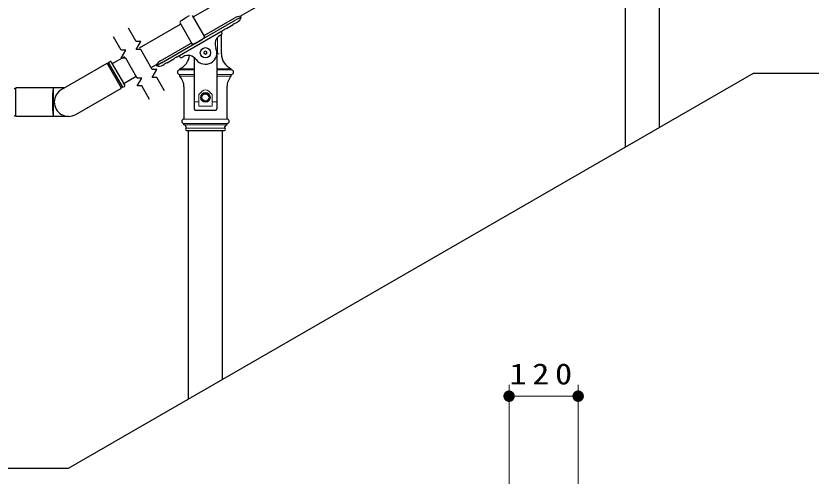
# Model space of a CAD drawing. Units: millimetres on the paper, scale 1:20. Extents: x -365 to 0, y 0 to 257.
# Drawn here: x -128.2 to -58.8, y 146.6 to 186.8 of the extents above; entities that cross this region are included whole.
import ezdxf

# ---------------------------------------------------------------- set-up
doc = ezdxf.new("R2010")
doc.units = ezdxf.units.MM
doc.layers.add('1_20', color=3, linetype='Continuous', lineweight=25)
doc.styles.add('ＭＳ ゴシック', font='')
doc.styles.get('ＭＳ ゴシック').set_extended_font_data('MS Gothic')

# ---------------------------------------------------------------- blocks, each defined once
blk = doc.blocks.new('filled_dot')
at = {"color": 0, "linetype": 'Continuous', "lineweight": -2, "const_width": 1.25}
blk.add_lwpolyline([(-0.625, 0, 1), (0.625, 0, 1)], format="xyb", close=True, dxfattribs=at)

msp = doc.modelspace()

# ---------------------------------------------------------------- linework, layer by layer
at = {"layer": '1_20'}
for p, q in [((-74.987, 198.789), (-74.987, 175.321)), ((-71.987, 177.053), (-71.987, 198.789)), ((-112.711, 186.683), (-95.898, 196.39)), ((-108.608, 186.742), (-94.898, 194.658)), ((-113.053, 186.777), (-113.383, 186.598)), ((-112.792, 186.824), (-111.703, 184.938)), ((-117.374, 183.99), (-113.793, 186.058)), ((-113.874, 186.199), (-112.786, 184.313)), ((-113.703, 186.402), (-113.383, 186.598)), ((-112.21, 184.566), (-108.963, 186.441)), ((-111.734, 185.057), (-109.056, 186.603)), ((-108.912, 186.191), (-108.842, 186.232)), ((-108.515, 186.666), (-108.561, 186.745)), ((-114.109, 183.191), (-110.07, 185.523)), ((-110.218, 185.365), (-110.199, 185.232)), ((-109.779, 185.691), (-109.204, 186.023)), ((-112.536, 184.381), (-111.887, 184.756)), ((-111.743, 185.022), (-111.7, 184.948)), ((-111.717, 184.93), (-111.703, 184.938)), ((-110.248, 185.131), (-110.35, 185.073)), ((-110.231, 183.468), (-110.231, 185.143)), ((-115.56, 182.848), (-112.873, 184.399)), ((-115.458, 182.691), (-112.21, 184.566)), ((-112.839, 184.39), (-112.796, 184.316)), ((-112.786, 184.313), (-112.772, 184.321)), ((-111.627, 183.7), (-111.752, 183.628)), ((-111.752, 183.484), (-111.752, 183.628)), ((-111.627, 183.411), (-111.752, 183.484)), ((-111.502, 183.628), (-111.627, 183.7)), ((-111.502, 183.484), (-111.627, 183.411)), ((-111.502, 183.484), (-111.502, 183.628)), ((-110.627, 183.385), (-110.627, 178.656)), ((-124.202, 180.337), (-120.218, 182.637)), ((-118.968, 180.472), (-120.218, 182.637)), ((-120.089, 182.712), (-119.959, 182.787)), ((-118.839, 180.547), (-120.089, 182.712)), ((-118.672, 180.758), (-119.822, 182.75)), ((-119.805, 182.587), (-118.673, 183.24)), ((-114.975, 182.691), (-114.4, 183.023)), ((-113.898, 183.24), (-113.793, 183.157)), ((-113.681, 183.149), (-113.579, 183.208)), ((-112.627, 183.158), (-112.627, 178.656)), ((-116.374, 182.258), (-115.896, 182.534)), ((-115.876, 182.416), (-115.922, 182.495)), ((-115.337, 182.482), (-115.266, 182.523)), ((-113.877, 182.068), (-113.877, 182.168)), ((-109.377, 182.068), (-109.377, 182.168)), ((-123.577, 147.267), (-63.786, 181.787)), ((-118.805, 180.855), (-117.673, 181.508)), ((-113.877, 181.518), (-113.877, 181.668)), ((-109.377, 181.518), (-109.377, 181.668)), ((-63.786, 181.787), (-24.291, 181.787)), ((-128.177, 178.004), (-128.177, 180.504)), ((-123.912, 180.504), (-128.177, 180.504)), ((-124.927, 180.504), (-124.927, 178.004)), ((-118.839, 180.547), (-118.709, 180.622)), ((-113.502, 180.596), (-113.502, 177.768)), ((-109.752, 180.596), (-109.752, 177.768)), ((-122.952, 178.172), (-118.968, 180.472)), ((-111.814, 179.981), (-112.002, 179.656)), ((-111.439, 179.981), (-111.814, 179.981)), ((-111.252, 179.656), (-111.439, 179.981)), ((-112.002, 179.656), (-111.814, 179.331)), ((-111.814, 179.331), (-111.439, 179.331)), ((-111.439, 179.331), (-111.252, 179.656)), ((-112.527, 178.556), (-110.727, 178.556)), ((-123.577, 178.004), (-128.177, 178.004)), ((-113.502, 177.268), (-113.502, 177.368)), ((-109.752, 177.268), (-109.752, 177.368)), ((-113.277, 176.768), (-109.977, 176.768)), ((-113.127, 176.768), (-113.127, 153.3)), ((-110.127, 155.032), (-110.127, 176.768)), ((-355.874, 147.267), (-123.577, 147.267))]:
    msp.add_line(p, q, dxfattribs=at)
at = {"layer": '1_20', "color": 7, "lineweight": 13}
for p, q in [((-110.568, 184.894), (-110.568, 183.468)), ((-110.42, 183.468), (-110.568, 183.468)), ((-113.877, 182.168), (-112.627, 182.168)), ((-112.627, 182.068), (-113.877, 182.068)), ((-110.627, 182.168), (-109.377, 182.168)), ((-109.377, 182.068), (-110.627, 182.068)), ((-112.627, 181.668), (-113.877, 181.668)), ((-112.627, 181.518), (-113.877, 181.518)), ((-109.377, 181.668), (-110.627, 181.668)), ((-109.377, 181.518), (-110.627, 181.518)), ((-112.202, 179.901), (-111.907, 180.191)), ((-112.202, 179.901), (-112.202, 178.898)), ((-111.052, 179.901), (-111.346, 180.191)), ((-111.052, 179.901), (-111.052, 178.898)), ((-112.627, 179.285), (-112.202, 179.285)), ((-111.052, 179.285), (-110.627, 179.285)), ((-112.202, 178.898), (-111.052, 178.898)), ((-109.752, 177.768), (-113.502, 177.768)), ((-109.752, 177.368), (-113.502, 177.368)), ((-113.502, 177.268), (-109.752, 177.268)), ((-113.277, 176.968), (-109.977, 176.968)), ((-85.119, 124.054), (-85.119, 154.567)), ((-79.09, 136.335), (-79.09, 154.567)), ((-85.119, 153.567), (-79.09, 153.567))]:
    msp.add_line(p, q, dxfattribs=at)
at = {"layer": '1_20'}
for points in [[(-115.208, 180.239), (-115.884, 181.409), (-116.284, 181.409), (-115.884, 182.102), (-116.284, 182.102), (-117.284, 183.834), (-117.684, 183.834), (-117.284, 184.527), (-117.684, 184.527), (-118.36, 185.697)], [(-116.507, 179.489), (-117.183, 180.659), (-117.583, 180.659), (-117.183, 181.352), (-117.583, 181.352), (-118.583, 183.084), (-118.983, 183.084), (-118.583, 183.777), (-118.983, 183.777), (-119.659, 184.947)]]:
    msp.add_lwpolyline(points, dxfattribs=at)
for centre, radius in [((-111.627, 183.556), 0.45), ((-111.627, 179.656), 0.312)]:
    msp.add_circle(centre, radius, dxfattribs=at)
at = {"layer": '1_20', "color": 7, "lineweight": 13}
msp.add_circle((-111.627, 179.656), 0.425, dxfattribs=at)
at = {"layer": '1_20'}
for centre, radius, start, end in [((-113.263, 185.857), 0.7, 128.89234, 150.77855), ((-108.3, 184.794), 1.526, 113.66623, 126.33377), ((-108.506, 185.623), 1.124, 92.82409, 119.32197), ((-106.335, 181.76), 5.368, 113.95761, 119.30569), ((-109.194, 186.837), 0.7, 300.1917, 345.85928), ((-110.119, 185.379), 0.1, 120, 188.19859), ((-109.166, 184.294), 1.526, 113.66623, 126.33377), ((-112.149, 185.182), 0.5, 301.58648, 331.84923), ((-111.722, 185.035), 0.025, 120, 210), ((-111.707, 184.945), 0.0075, 300, 30), ((-109.912, 184.315), 0.875, 120, 203.8768), ((-110.298, 185.218), 0.1, 300, 8.19859), ((-112.86, 184.377), 0.025, 30, 120), ((-112.789, 184.32), 0.0075, 210, 300), ((-112.774, 184.821), 0.5, 268.15077, 298.41352), ((-114.422, 183.458), 1.4, 292.93686, 354.28715), ((-113.141, 182.45), 0.875, 36.1232, 120), ((-111.627, 183.556), 1, 300, 23.8768), ((-111.627, 183.356), 1, 1.6751, 5.73917), ((-108.831, 183.458), 1.4, 179.56245, 247.06314), ((-120.153, 182.674), 0.075, 210, 30), ((-119.909, 182.7), 0.1, 30, 120), ((-114.978, 181.886), 1.124, 120.67803, 147.17591), ((-112.718, 178.076), 5.368, 120.69431, 126.04239), ((-114.362, 181.294), 1.526, 113.66623, 126.33377), ((-113.496, 181.794), 1.526, 113.66623, 126.33377), ((-113.96, 183.161), 0.1, 51.80141, 120), ((-113.731, 183.236), 0.1, 231.80141, 300), ((-111.627, 183.556), 1, 216.1232, 300), ((-115.685, 183.089), 0.7, 254.14072, 299.8083), ((-113.877, 181.868), 0.2, 90, 270), ((-109.377, 181.868), 0.2, 270, 90), ((-114.901, 180.564), 1.4, 1.29396, 42.95511), ((-108.352, 180.564), 1.4, 137.04489, 178.70604), ((-128.252, 180.504), 0.075, 180, 0), ((-113.034, 179.254), 11.959, 174, 186), ((-118.903, 180.509), 0.075, 30, 210), ((-118.759, 180.708), 0.1, 300, 30), ((-123.577, 179.254), 1.25, 120, 300), ((-112.527, 178.656), 0.1, 180, 270), ((-110.727, 178.656), 0.1, 270, 0), ((-128.252, 178.004), 0.075, 0, 180), ((-113.502, 177.568), 0.2, 90, 270), ((-109.752, 177.568), 0.2, 270, 90), ((-113.626, 176.941), 0.35, 4.47753, 69.26226), ((-109.628, 176.941), 0.35, 110.73774, 175.52247), ((-113.277, 176.868), 0.1, 90, 270), ((-109.977, 176.868), 0.1, 270, 90)]:
    msp.add_arc(centre, radius, start, end, dxfattribs=at)
at = {"layer": '1_20', "color": 7, "lineweight": 13}
msp.add_arc((-111.627, 179.906), 0.4, 45.46168, 134.53832, dxfattribs=at)

# ---------------------------------------------------------------- block references
at = {"layer": '1_20', "color": 7, "lineweight": 13, "xscale": 0.4, "yscale": 0.4}
msp.add_blockref('filled_dot', (-85.119, 153.567), dxfattribs=at)
at = {"layer": '1_20', "color": 7, "lineweight": 13, "xscale": 0.4, "yscale": 0.4, "rotation": 180}
msp.add_blockref('filled_dot', (-79.09, 153.567), dxfattribs=at)

# ---------------------------------------------------------------- texts
at = {"layer": '1_20', "color": 7, "insert": (-82.104, 154.567), "char_height": 1.833, "attachment_point": 8, "style": 'ＭＳ ゴシック'}
msp.add_mtext('\\T1.33;\\W1.2;120', dxfattribs=at)

doc.saveas('drawing.dxf')
